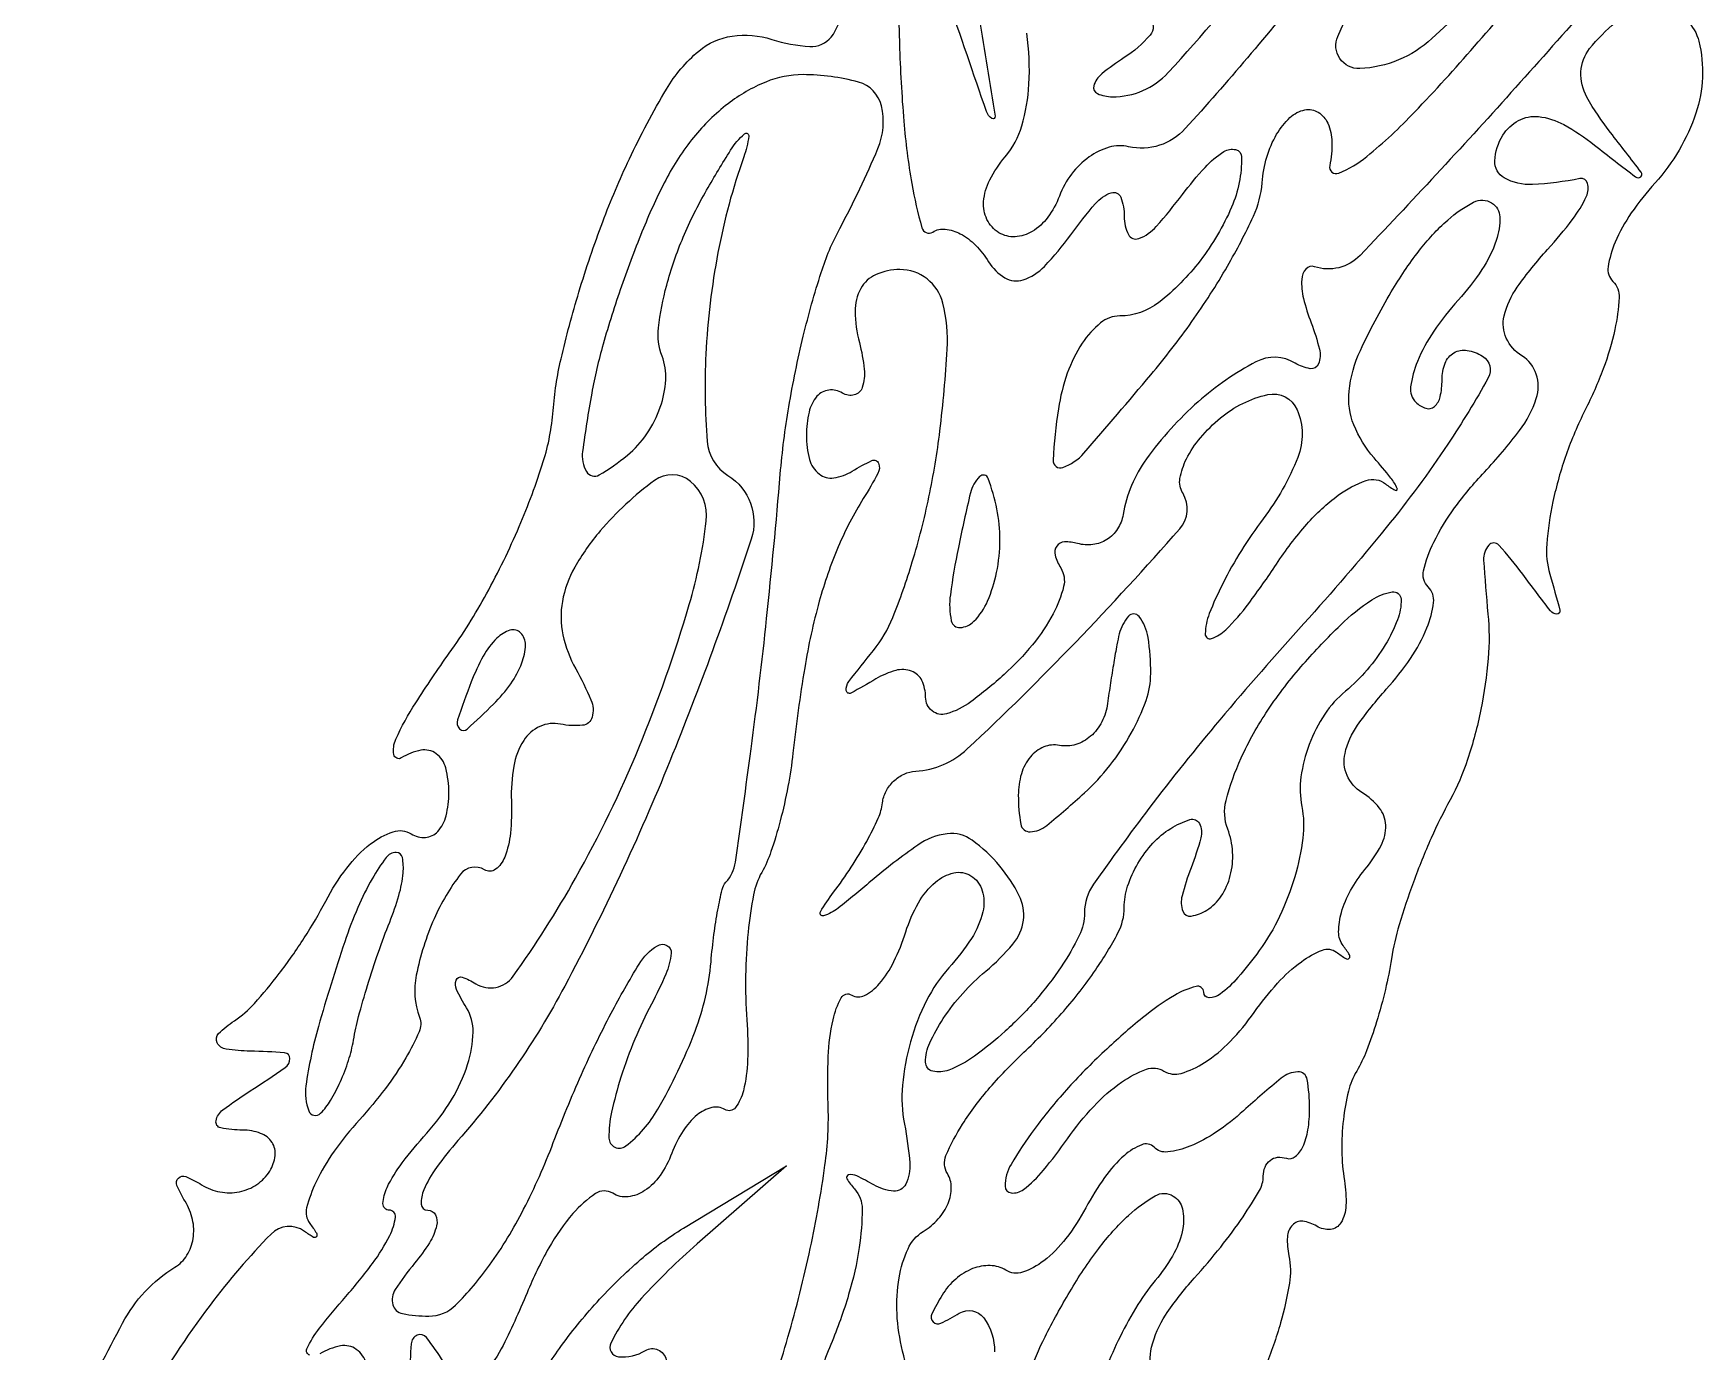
# Model space of a CAD drawing. Extents: x 0 to 848, y 0 to 1200.
# Drawn here: x 392.54 to 434.56, y 623.44 to 656.61 of the extents above; entities that cross this region are included whole.
import ezdxf

# ---------------------------------------------------------------- set-up
doc = ezdxf.new("R2010")
doc.units = 0

msp = doc.modelspace()

# ---------------------------------------------------------------- linework, layer by layer
for points in [[(414.183076, 661.5), (414.341538, 656.345747, 0.012663), (414.450843, 654.397999, 0.023531), (414.653467, 652.829097, 0.024221), (414.906191, 651.719422, 0.499109), (415.180902, 651.612059, -0.16755), (415.496013, 651.68295, -0.094975), (415.8738, 651.566041, -0.07578), (416.256955, 651.280311, -0.056357), (416.583545, 650.864821, 0.119856), (416.993712, 650.460155, 0.217155), (417.453102, 650.408298, 0.124401), (417.9911, 650.747694, 0.032286), (418.652643, 651.539639, -0.018519), (419.277041, 652.330353, -0.134837), (419.67305, 652.59971, -0.404995), (419.911076, 652.487544, -0.09045), (420, 652, 0.116311), (420.10631, 651.549174, 0.385378), (420.366622, 651.447621, 0.120875), (420.805649, 651.750754, 0.019591), (421.468197, 652.55887, -0.023687), (422.034619, 653.238318, -0.06598), (422.509955, 653.636043, -0.202662), (422.804367, 653.685085, -0.342373), (422.952884, 653.5, -0.106893), (422.701118, 652.235203, -0.061234), (421.908694, 650.88826, -0.063225), (420.870281, 649.839373, -0.167576), (419.886124, 649.5, 0.173887), (419.405672, 649.327702, 0.07466), (418.943269, 648.814207, 0.061089), (418.567036, 648.058674, 0.047173), (418.34301, 647.165385, 0.023564), (418.207581, 645.871925, 0.539575), (418.457503, 645.68647, 0.126582), (418.984026, 646.049039, 0.004106), (420.667986, 648.017271, 0.021027), (421.703218, 649.358177, 0.022514), (422.597296, 650.751871, 0.022798), (423.252524, 652.011126, 0.090408), (423.47067, 652.851886, -0.053367), (423.587982, 653.495935, -0.061043), (423.836647, 654.070041, -0.07048), (424.172046, 654.492172, -0.142885), (424.546045, 654.684423, -0.186664), (424.880901, 654.624143, -0.152163), (425.123226, 654.34874, -0.101363), (425.227567, 653.876715, -0.055016), (425.171321, 653.282697, 0.598144), (425.399386, 653.091761, 0.07724), (426.1063, 653.510968, 0.029858), (427.310017, 654.630402, 0.012136), (428.815779, 656.287149, -0.012922), (430.381733, 658.004696, -0.021584)], [(433.419284, 659.328083, -0.006969), (429.734889, 655.118767, -0.00743), (425.937389, 651.024349, -0.290105), (424.785988, 650.738384, 0.302433), (424.573724, 650.680528, 0.166713), (424.46794, 650.420917, 0.074505), (424.512202, 649.942177, 0.03138), (424.705927, 649.323959, -0.030439), (424.912954, 648.667616, -0.157083), (424.887804, 648.292409, -0.350365), (424.679007, 648.173346, -0.099784), (424.303586, 648.312374, 0.266398), (423.315599, 648.344862, 0.05852), (421.863435, 647.341247, 0.05637), (420.558899, 645.902547, 0.114064), (419.971259, 644.5, -0.100875), (419.831185, 644.139588, -0.109097), (419.564098, 643.874466, -0.109236), (419.210499, 643.746688, -0.101353), (418.82567, 643.774777, 0.078646), (418.493505, 643.814124, 0.236683), (418.299332, 643.707068, 0.221793), (418.261405, 643.480124, 0.070779), (418.402089, 643.158423, -0.202505), (418.474718, 642.690442, -0.060898), (418.210482, 642.003652, -0.050141), (417.692656, 641.228803, -0.036493), (416.976419, 640.478659, -0.024488), (416.139334, 639.792558, -0.088905), (415.525338, 639.488135, -0.245307), (415.164063, 639.560681, -0.226643), (415, 639.904029, 0.110436), (414.905587, 640.32627, 0.196492), (414.647236, 640.563494, 0.157537), (414.246837, 640.58042, 0.067788), (413.75, 640.367059, -0.013314), (413.120703, 640.011439, -0.535936), (413.003755, 640.074755, -0.188928), (413.070036, 640.302812, -0.005866), (413.685021, 641.08221, 0.074361), (414.174515, 641.915132, 0.022163), (414.665665, 643.310041, 0.021696), (415.084851, 644.945958, 0.021879), (415.359312, 646.607501, 0.01551), (415.542407, 648.660749, 0.075478), (415.43452, 649.820627, 0.167699), (415.038964, 650.430042, 0.167225), (414.351244, 650.666667, 0.103769), (413.751642, 650.540872, 0.164158), (413.367093, 650.190444, 0.132693), (413.224587, 649.614432, 0.058684), (413.333694, 648.831953, -0.037074), (413.456364, 648.164144, -0.108129), (413.406189, 647.700804, -0.253803), (413.204343, 647.512615, -0.204496), (412.906741, 647.557637, 0.167509), (412.563267, 647.635036, 0.190186), (412.266355, 647.47812, 0.121506), (412.065514, 647.079689, 0.056329), (412, 646.5, 0.063738), (412.077994, 645.890651, 0.164361), (412.318136, 645.524449, 0.205319), (412.68922, 645.425906, 0.102388), (413.154508, 645.595492, -0.030326), (413.64764, 645.860388, -0.428831), (413.815099, 645.793907, -0.222909), (413.800771, 645.538263, -0.01581), (413.432629, 644.904508, 0.039223), (412.801735, 643.691082, 0.032822), (412.32383, 642.320201, 0.02671), (411.956385, 640.648878, 0.013288), (411.661385, 638.5, -0.019566), (411.535448, 637.660942, -0.017012), (411.339587, 636.79375, -0.017343), (411.108252, 636.02088, -0.047249), (410.875676, 635.5, 0.081471), (410.669504, 634.93831, 0.022015), (410.531872, 633.997003, 0.021679), (410.468347, 632.899409, 0.020944), (410.49884, 631.787669, -0.024628), (410.51909, 630.778256, -0.052593), (410.414796, 630.006208, -0.102338), (410.213103, 629.581462, -0.387022), (409.948343, 629.531926, 0.202382), (409.620029, 629.582958, 0.111443), (409.251004, 629.396834, 0.079221), (408.894878, 628.993712, 0.049805), (408.611848, 628.430874, -0.060939), (408.31714, 627.875865, -0.091813), (407.927973, 627.492552, -0.120694), (407.509458, 627.337654, -0.168526), (407.123119, 627.423908, 0.292705), (406.690943, 627.417025, 0.068721), (406.122154, 626.91548, 0.049855), (405.516165, 626.050814, 0.029749), (404.966782, 624.919804, -0.018908), (404.319803, 623.511, -0.103237), (403.799225, 622.859378, -0.280061)], [(430.808932, 659.572543, -0.022006), (427.743441, 656.479563, -0.17781), (425.928195, 655.725078, -0.55577), (425.3762, 656.534977, -0.041096), (426.941029, 659.410105, -0.022347)], [(420.638208, 656.99088, -0.39458), (420.65388, 656.567677, -0.070724), (420, 656, 0.026334), (419.436492, 655.592245, 0.149905), (419.231831, 655.289308, 0.384611), (419.323382, 655.093717, 0.096777), (419.699109, 655.015313, 0.213191), (421.109952, 655.624025, 0.020922), (423.558678, 658.522174, 0.018796)], [(416.351134, 657, -0.000807), (416.750663, 654.522931, -0.643911), (416.670628, 654.469929, -0.171624), (416.533364, 654.64261, -0.000473), (415.552264, 657.5)], [(424.607721, 657.825392, -0.015772), (421.536796, 654.213043, -0.269656), (420.10996, 653.759275, 0.125454), (419.621125, 653.744248, 0.085142), (419.117265, 653.500726, 0.076243), (418.675298, 653.070208, 0.070095), (418.36739, 652.515019, -0.06744), (418.076375, 651.983689, -0.098025), (417.682679, 651.624489, -0.123169), (417.251396, 651.491511, -0.153067), (416.846657, 651.594771, -0.142179), (416.544896, 651.928754, -0.134227), (416.46019, 652.380305, -0.099886), (416.615978, 652.920983, -0.053319), (417.002365, 653.502849, 0.100981), (417.420437, 654.283936, 0.059343), (417.602072, 655.331902, 0.048021), (417.546817, 656.619147, 0.028679)], [(392.573766, 619.729505, -0.011581), (394.786977, 624.156584, -0.133401), (396.10307, 625.563701, 0.116019), (396.406097, 625.866232, 0.100482), (396.562514, 626.288278, 0.093211), (396.54759, 626.765598, 0.084307), (396.361803, 627.223607, -0.036606), (396.154924, 627.620601, -0.307314), (396.190983, 627.809017, -0.307314), (396.379399, 627.845076, -0.036606), (396.776393, 627.638197, 0.092519), (397.238531, 627.459449, 0.096172), (397.727473, 627.462971, 0.09932), (398.167152, 627.647286, 0.105964), (398.489919, 627.983688, 0.107599), (398.626937, 628.372022, 0.178929), (398.549001, 628.705957, 0.16096), (398.261659, 628.932774, 0.084536), (397.809017, 629.015313, -0.044036), (397.259321, 629.070307, -0.415341), (397.139075, 629.247683, -0.187072), (397.311987, 629.522598, -0.016439), (398, 630, 0.007698), (398.883174, 630.590222, 0.246379), (399, 630.812916, 0.392993), (398.863616, 630.959637, 0.013145), (398, 631, -0.03137), (397.392898, 631.050588, -0.240384), (397.166838, 631.21118, -0.33019), (397.203366, 631.442634, -0.046959), (397.600296, 631.765313, 0.061952), (398.104753, 632.201085, 0.020626), (398.729844, 632.953351, 0.020172), (399.360278, 633.852023, 0.021656), (399.900469, 634.778008, -0.04149), (400.429417, 635.607381, -0.063488), (401.026894, 636.214413, -0.08629), (401.596907, 636.521659, -0.222515), (402.050173, 636.468991, 0.157229), (402.41023, 636.380241, 0.191316), (402.720988, 636.529702, 0.12739), (402.931081, 636.922617, 0.059472), (403, 637.5, 0.06197), (402.922142, 638.125781, 0.174231), (402.679376, 638.486357, 0.209293), (402.297956, 638.571893, 0.090635), (401.803333, 638.378453, -0.529639), (401.61545, 638.462487, -0.152561), (401.664589, 638.848175, -0.035224), (402.16487, 639.764083, -0.012107), (403.01144, 641.016066, 0.029427), (403.947312, 642.509006, 0.024149), (404.770902, 644.20179, 0.024804), (405.37644, 645.835624, 0.057356), (405.624181, 647.11864, -0.037978), (405.823186, 648.417097, -0.016574), (406.273589, 650.102446, -0.01629), (406.872591, 651.869267, -0.020908), (407.542893, 653.449147, -0.022845), (408.478276, 655.208114, -0.084624), (409.288103, 656.163211, -0.139755), (410.132938, 656.54147, -0.113125), (411.126819, 656.459749, 0.06193), (412.088845, 656.281081, 0.244001), (412.622272, 656.518477, 0.155062), (412.883488, 657.200533, 0.023365)], [(433.624833, 657.211373, -0.291579), (434.463847, 656.409715, -0.142139), (434.388391, 654.599133, -0.103246), (433.363574, 652.849251, 0.033106), (432.763613, 652.090997, 0.049597), (432.35611, 651.352241, 0.062763), (432.179155, 650.735935, 0.239327), (432.299582, 650.367085, -0.212164), (432.455899, 649.960777, -0.040607), (432.349313, 649.158179, -0.036916), (432.058588, 648.173153, -0.02658), (431.597323, 647.123216, 0.032526), (431.123416, 646.00873, 0.03147), (430.791951, 644.829945, 0.033067), (430.635195, 643.757093, 0.091162), (430.713336, 643, -0.005631), (430.966606, 642.096854, -0.493253), (430.892314, 642, -0.233149), (430.727045, 642.081494, -0.00322), (430.031501, 643, 0.022707), (429.431594, 643.731177, 0.449342), (429.173598, 643.729546, 0.197732), (429.046912, 643.359003, 0.009068), (429.154674, 642, -0.045615), (429.161479, 640.884284, -0.028872), (428.976202, 639.595635, -0.028905), (428.644439, 638.340011, -0.046549), (428.204562, 637.325565, 0.021323), (427.726504, 636.359538, 0.015727), (427.277786, 635.253611, 0.015955), (426.919351, 634.179501, 0.033949), (426.726328, 633.325565, -0.020062), (426.574161, 632.553315, -0.016471), (426.351852, 631.74251, -0.016784), (426.097705, 631.010359, -0.041652), (425.850588, 630.5, 0.073312), (425.643275, 629.992516, 0.032464), (425.515847, 629.278288, 0.031255), (425.477087, 628.490474, 0.036616), (425.541733, 627.745237, -0.048352), (425.581643, 627.113611, -0.128478), (425.453778, 626.683688, -0.234198), (425.191223, 626.516856, -0.166392), (424.845334, 626.595589, 0.107508), (424.494473, 626.719457, 0.239466), (424.235123, 626.626286, 0.178304), (424.106752, 626.325118, 0.063115), (424.142923, 625.850352, -0.09111), (424.156953, 625.162105, -0.029369), (423.933315, 624.162291, -0.028183), (423.548127, 623.056277, -0.028139)], [(414.570931, 622.514247, 0.044581), (414.422643, 623.452191, -0.047943), (414.28027, 624.393631, -0.055831), (414.332044, 625.296704, -0.06458), (414.557371, 626.030855, -0.148693), (414.935285, 626.460004, 0.069878), (415.318274, 626.778101, 0.085768), (415.567667, 627.16973, 0.100103), (415.647681, 627.571903, 0.138481), (415.547132, 627.923738, -0.244121), (415.513514, 628.372949, -0.041099), (415.929575, 629.159932, -0.036943), (416.620317, 630.083171, -0.025112), (417.53082, 631.028954, 0.024934), (418.475952, 632.010009, 0.028491), (419.274678, 633.039308, 0.02945), (419.842087, 633.977193, 0.121897), (420, 634.615297, -0.079694), (420.086309, 635.153364, -0.05341), (420.34367, 635.722281, -0.052559), (420.722374, 636.234587, -0.069018), (421.169939, 636.605028, -0.061279), (421.653598, 636.827529, -0.366135), (421.890859, 636.729116, -0.188108), (421.928739, 636.36544, -0.024586), (421.681393, 635.612107, 0.027648), (421.455865, 634.910767, 0.1548), (421.475847, 634.521732, 0.360496), (421.687516, 634.400447, 0.095768), (422.079628, 634.549213, 0.110007), (422.442982, 634.90346, 0.081903), (422.669757, 635.417453, 0.07686), (422.728335, 636.0093, 0.078069), (422.604674, 636.587821, -0.156005), (422.563669, 637.307774, -0.044248), (422.943549, 638.378072, -0.03997), (423.613249, 639.577036, -0.033111), (424.504899, 640.73667, -0.019659), (425.441951, 641.720597, -0.046114), (426.23171, 642.357052, -0.107247), (426.744973, 642.557594, -0.453059), (426.968399, 642.372445, -0.099785), (426.87919, 641.855523, -0.043464), (426.570607, 641.227448, -0.040716), (426.114696, 640.595458, -0.042963), (425.569836, 640.057959, 0.072986), (425.047302, 639.476832, 0.056041), (424.656663, 638.716635, 0.056808), (424.449213, 637.90155, 0.081676), (424.469475, 637.158504, -0.078959), (424.495423, 636.364339, -0.040504), (424.291254, 635.386761, -0.038958), (423.91093, 634.390674, -0.047225), (423.399638, 633.53186, -0.020116), (422.860857, 632.854026, -0.054041), (422.411144, 632.434237, -0.166914), (422.135418, 632.345233, -0.408794), (422, 632.483184, 0.49243), (421.806878, 632.631725, 0.0691), (421.265625, 632.404494, 0.037367), (420.460345, 631.841479, 0.017334), (419.5, 631, 0.020503), (418.542876, 630.023948, 0.02504), (417.734375, 629.033375, 0.024805), (417.150296, 628.151281, 0.134622), (417, 627.60318, 0.387039), (417.154631, 627.433343, 0.187954), (417.460724, 627.52067, 0.057158), (417.964426, 628.002949, 0.020482), (418.568422, 628.794224, -0.035166), (419.232138, 629.612778, -0.051906), (419.929672, 630.21898, -0.066018), (420.557314, 630.545653, -0.229302), (421, 630.5, 0.21327), (421.433115, 630.441908, 0.072538), (422.023238, 630.71379, 0.056619), (422.66888, 631.246305, 0.039269), (423.271273, 631.976909, -0.03189), (423.858743, 632.7112, -0.049929), (424.45972, 633.251725, -0.06516), (424.986871, 633.541475, -0.25918), (425.339695, 633.493639, 0.018642), (425.577049, 633.329621, 0.347816), (425.661709, 633.338291, 0.355162), (425.671504, 633.421807, 0.018904), (425.508676, 633.657991, -0.163859), (425.396217, 634.001303, -0.06792), (425.467144, 634.49076, -0.057169), (425.695703, 635.040907, -0.046222), (426.057234, 635.568963, 0.050741), (426.466155, 636.177946, 0.132757), (426.583227, 636.687201, 0.160891), (426.420347, 637.123824, 0.085487), (425.983416, 637.51025, -0.151387), (425.608392, 637.940668, -0.163387), (425.557197, 638.493595, -0.095283), (425.875516, 639.203391, -0.031009), (426.595393, 640.105408, 0.03491), (427.207362, 640.884595, 0.051798), (427.617434, 641.648843, 0.066045), (427.785858, 642.289509, 0.231658), (427.65139, 642.681944, -0.259537), (427.535021, 643.090426, -0.056334), (427.790705, 643.806647, -0.045294), (428.31624, 644.671632, -0.029433), (429.066059, 645.570317, 0.026292), (429.950279, 646.616661, 0.084376), (430.370767, 647.422984, 0.157571), (430.370622, 648.033985, 0.177947), (430.010063, 648.493781, -0.147623), (429.617692, 648.937471, -0.168519), (429.562986, 649.499298, -0.095918), (429.894339, 650.225461, -0.029065), (430.656795, 651.173257, 0.020748), (431.278495, 651.920306, 0.055966), (431.633414, 652.511372, 0.17244), (431.661895, 652.836296, 0.397134), (431.471938, 652.955558, -0.035709), (430.276986, 652.80657, -0.142275), (429.565318, 652.9732, -0.284935), (429.328487, 653.403654, -0.126012), (429.530011, 654.048558, -0.132405), (429.923285, 654.417838, -0.150755), (430.428921, 654.515819, -0.100655), (431.063805, 654.313508, -0.038626), (431.839028, 653.798558, 0.001915), (432.870828, 652.998239, 0.345432), (432.999293, 652.999435, 0.408338), (433.013332, 653.114948, 0.002083), (432.237669, 654.117321, -0.037368), (431.647124, 655.003066, -0.141253), (431.495027, 655.644872, -0.158293), (431.714993, 656.225839, -0.050581), (432.370886, 656.892845, -0.225702)], [(399.497806, 623.35529, -0.458447), (399.426778, 623.508911, -0.059687), (399.744536, 624.032039, -0.013734), (400.404988, 624.828106, 0.019905), (401.079977, 625.662434, 0.043385), (401.512455, 626.362006, 0.08518), (401.654143, 626.824908, 0.451945), (401.5, 627, -0.424688), (401.341876, 627.16386, -0.104737), (401.442884, 627.56899, -0.048947), (401.826039, 628.192717, -0.021724), (402.442974, 628.936987, 0.047901), (403.068716, 629.777715, 0.059315), (403.471352, 630.665903, 0.069991), (403.608578, 631.478137, 0.146328), (403.443453, 632.091495, -0.027093), (403.192701, 632.551147, -0.207523), (403.184053, 632.791321, -0.402386), (403.33545, 632.861199, -0.055276), (403.680703, 632.697337, 0.394253), (404.615021, 632.884312, 0.027394), (406.189557, 635.354777, 0.030331), (407.78294, 638.636479, 0.026504), (409.049807, 642.236515, 0.041848), (409.479953, 644.339812, 0.254708), (409.081521, 645.335254, 0.344243), (408.176395, 645.360772, 0.057014), (406.809393, 644.090355, 0.047732), (406.167752, 643.17758, 0.085513), (405.857207, 642.318059, 0.09639), (405.870742, 641.476949, 0.075626), (406.192099, 640.621221, -0.026553), (406.577121, 639.83843, -0.16941), (406.606907, 639.403532, -0.311583), (406.364654, 639.199713, -0.074817), (405.811085, 639.229638, 0.158881), (405.29167, 639.171342, 0.144467), (404.882817, 638.81718, 0.100578), (404.633257, 638.172844, 0.050715), (404.574059, 637.299721, -0.032022), (404.549387, 636.487738, -0.069623), (404.405445, 635.882308, -0.139104), (404.173904, 635.577019, -0.309079), (403.896055, 635.564241, 0.384026), (403.295956, 635.455199, 0.060766), (402.62899, 634.333256, 0.054038), (402.179798, 632.916319, 0.139027), (402.261959, 631.854988, -0.193682), (402.25135, 631.490303, -0.029711), (401.915372, 630.830707, -0.029533), (401.401452, 630.062434, -0.02174), (400.747818, 629.273836, 0.029612), (400.113446, 628.483493, 0.042464), (399.657856, 627.709964, 0.049763), (399.42039, 627.055267, 0.226912), (399.497818, 626.668848, -0.017624), (399.666547, 626.426805, -0.294513), (399.666612, 626.333388, -0.406851), (399.590964, 626.316004, -0.021989), (399.367245, 626.466088, 0.37423), (398.524517, 626.397406, 0.031688), (396.989012, 624.610702, 0.032662), (395.34697, 622.111359, 0.02675)], [(410.848465, 621.75, 0.021203), (411.536035, 623.801614, 0.017524), (412.097457, 626.038269, 0.017878), (412.46732, 628.128547, 0.044476), (412.545619, 629.678151, -0.020793), (412.54939, 630.866966, -0.042306), (412.669768, 631.792685, -0.071675), (412.875264, 632.343676, -0.429968), (413.13975, 632.41363, 0.264195), (413.462601, 632.401683, 0.095889), (413.83478, 632.697024, 0.063626), (414.201354, 633.25443, 0.036846), (414.5, 634, -0.052144), (414.819393, 634.731803, -0.085771), (415.246557, 635.252707, -0.122638), (415.708084, 635.486435, -0.197066), (416.137139, 635.415243, -0.183661), (416.425474, 635.03905, -0.131781), (416.440781, 634.504415, -0.085317), (416.156029, 633.837709, -0.040445), (415.585291, 633.094246, 0.067479), (415.025456, 632.277357, 0.047251), (414.61974, 631.236343, 0.047394), (414.417843, 630.142208, 0.069614), (414.467875, 629.166813, -0.026746), (414.602781, 628.186624, -0.138065), (414.499798, 627.654309, -0.303737), (414.194485, 627.481304, -0.112108), (413.697726, 627.633615, 0.017411), (413.265371, 627.861998, 0.165006), (413.060497, 627.887552, 0.520496), (413.018231, 627.789774, 0.045587), (413.210349, 627.533309, -0.186008), (413.402841, 627.031407, -0.037364), (413.328553, 626.05945, -0.034827), (413.063054, 624.875525, -0.026394), (412.615231, 623.621545, 0.023741), (412.134384, 622.297298, 0.022141)], [(420.692889, 622.83929, -0.120059), (420.69011, 623.552439, -0.087592), (421.041143, 624.360502, -0.03777), (421.763654, 625.291334, 0.015432), (422.428533, 626.073216, 0.019632), (422.989948, 626.835847, 0.017953), (423.404217, 627.497465, 0.131633), (423.5, 627.854988, -0.09593), (423.544758, 628.086129, -0.133424), (423.671354, 628.25341, -0.138728), (423.861012, 628.329599, -0.107421), (424.083333, 628.305556, 0.25912), (424.305152, 628.347144, 0.111209), (424.495312, 628.593756, 0.070115), (424.624542, 629.018495, 0.038858), (424.666667, 629.559712, 0.043155), (424.603456, 630.290723, 0.374394), (424.369445, 630.480659, 0.164988), (423.953638, 630.323339, 0.011708), (423.002182, 629.501975, -0.03511), (422.321795, 628.968041, -0.052038), (421.653965, 628.610798, -0.066395), (421.093817, 628.465006, -0.23083), (420.749869, 628.583465, 0.299737), (420.439513, 628.647336, 0.086834), (420.002427, 628.377732, 0.056717), (419.50686, 627.825705, 0.031722), (419.030847, 627.057638, -0.041316), (418.533253, 626.288085, -0.063031), (417.973228, 625.724764, -0.085397), (417.440496, 625.439202, -0.222373), (417.018925, 625.488304, 0.131976), (416.6273, 625.605655, 0.100586), (416.184351, 625.528801, 0.087986), (415.757301, 625.268257, 0.073604), (415.41459, 624.861803, 0.027603), (415.158364, 624.390976, 0.310543), (415.190325, 624.191673, 0.322664), (415.38466, 624.155236, 0.028679), (415.848508, 624.406373, -0.387563), (416.462214, 624.29095, -0.171024), (416.733196, 623.435118, -0.074023)], [(405.149872, 622.429589, -0.049168), (405.781263, 623.517694, -0.028873), (406.730516, 624.687313, -0.02866), (407.825392, 625.757496, -0.042975), (408.904126, 626.545328), (411.5, 628.118701), (409.25, 626.149058, 0.026587), (407.851082, 624.786543, 0.073456), (407.077982, 623.653518, 0.519165), (407.266407, 623.313153, 0.166783), (407.947726, 623.467693, -0.249004), (408.263688, 623.488416, -0.231543), (408.472124, 623.237477, -0.088274)], [(417.597509, 622.865275, -0.030845), (418.007452, 623.815193, -0.016122), (418.626947, 624.945618, -0.028146), (419.356434, 626.035502, -0.04452), (420.109952, 626.868909, -0.055948), (420.781235, 627.363447, -0.275879), (421.232042, 627.35659, -0.199107), (421.46369, 627.034943, -0.105192), (421.474425, 626.53489, -0.076564), (421.259115, 625.928106, -0.04977), (420.842389, 625.31009, 0.033014), (420.346388, 624.625105, 0.025151), (419.893774, 623.81675, 0.025697), (419.545455, 623.012599, 0.05296)], [(400.919644, 623.134491, 0.177232), (400.669796, 623.49753, 0.204464), (400.273201, 623.583653, 0.0851), (399.75, 623.387123, -0.204561)], [(402.866039, 623.182514, 0.02186), (402.4371, 623.797768, 0.345867), (402.205799, 623.857391, 0.276811), (402.051016, 623.639199, 0.016964), (402.015313, 622.809017, 0.089472)]]:
    msp.add_lwpolyline(points, format="xyb")
for points in [[(408.458855, 652.920435, 0.021908), (407.897848, 651.708214, 0.013853), (407.346095, 650.250886, 0.01391), (406.882657, 648.786023, 0.024806), (406.595802, 647.555279, 0.011436), (406.364844, 646.09171, 0.165185), (406.464623, 645.583232, 0.415466), (406.781957, 645.498108, 0.041841), (407.492374, 645.993671, 0.070042), (407.984682, 646.534773, 0.065599), (408.321653, 647.202523, 0.069894), (408.458798, 647.890457, 0.106304), (408.365299, 648.490429, -0.121338), (408.2764, 649.198416, -0.036538), (408.482433, 650.271873, -0.034238), (408.899189, 651.484161, -0.031247), (409.488393, 652.667316, -0.008785), (410.092412, 653.670224, -0.070765), (410.438564, 654.080399, -0.70238), (410.551205, 654.019434, -0.047359), (410.421565, 653.5, 0.038005), (409.773262, 651.094521, 0.0345), (409.46952, 648.539144, 0.03185), (409.500998, 646.344586, 0.239212), (410.025772, 645.484072, -0.346346), (410.610104, 643.885225, -0.01735), (408.563111, 638.297201, -0.025768), (405.916906, 632.637576, -0.058135), (403.228501, 628.75, 0.023719), (402.691654, 628.077555, 0.054076), (402.370323, 627.514063, 0.118838), (402.306638, 627.151005, 0.395902), (402.467457, 627, -0.283647), (402.660945, 626.880632, -0.178681), (402.691464, 626.608333, -0.07982), (402.509299, 626.179047, -0.033039), (402.138321, 625.666667, 0.028938), (401.648798, 625.002088, 0.213055), (401.588567, 624.622029, 0.287197), (401.831155, 624.39658, 0.047399), (402.496819, 624.333333, 0.198711), (403.171115, 624.61233, 0.040978), (404.021179, 625.612873, 0.037163), (404.882435, 627.023749, 0.027247), (405.629272, 628.699322, -0.013391), (406.337363, 630.414185, -0.016981), (407.086349, 631.955533, -0.015092), (407.786604, 633.188633, -0.118189), (408.248097, 633.653333, -0.263078), (408.489633, 633.662776, -0.308282), (408.596994, 633.464986, -0.075846), (408.462037, 632.941207, -0.021958), (408.099768, 632.186419, 0.024366), (407.681031, 631.303103, 0.021689), (407.331989, 630.348621, 0.022269), (407.093662, 629.462294, 0.060388), (407.030409, 628.815741, 0.615702), (407.452682, 628.614918, 0.096784), (408.259214, 629.538255, 0.039773), (409.196749, 631.501576, 0.070081), (409.598888, 633.25, -0.010637), (409.673124, 633.938494, -0.014204), (409.771468, 634.559375, -0.011388), (409.878792, 635.067214, -0.125651), (409.974193, 635.25, 0.147765), (410.211041, 635.756215, 0.002936), (410.607695, 638.605108, 0.00694), (410.998778, 641.887421, 0.005176), (411.342308, 645.517324, -0.020891), (411.556888, 647.214296, -0.017525), (411.921879, 648.991095, -0.017882), (412.37087, 650.592169, -0.045589), (412.840292, 651.701582, 0.023311), (413.7978, 653.710461, 0.159559), (413.886094, 654.788478, 0.2732), (413.312678, 655.382068, 0.067427), (411.914869, 655.571429, 0.097949), (410.97618, 655.385759, 0.066042), (410.027014, 654.83922, 0.059328), (409.158551, 653.99228, 0.050587)], [(428.404607, 649.894592, 0.034423), (427.791934, 649.11607, 0.05121), (427.379879, 648.353844, 0.065181), (427.208015, 647.715722, 0.233697), (427.339464, 647.327203, 0.122107), (427.590229, 647.176072, 0.257235), (427.805968, 647.220744, 0.163066), (427.953836, 647.467549, 0.054176), (428, 647.89235, -0.091922), (428.077815, 648.312036, -0.170489), (428.299495, 648.572891, -0.175072), (428.630722, 648.633864, -0.097554), (429.019558, 648.487913, -0.399779), (429.162209, 647.944219, -0.021346), (428.14591, 646.274351, -0.023508), (426.594826, 644.175433, -0.01303), (424.519558, 641.758482, 0.008912), (422.404982, 639.336394, 0.012694), (420.62137, 637.105807, 0.008689), (419.227118, 635.200531, 0.15481), (419, 634.484574, -0.114494), (418.86697, 633.911246, -0.033611), (418.4125, 633.123333, -0.031835), (417.765433, 632.279246, -0.029396), (417, 631.5, -0.026921), (416.231253, 630.876134, -0.06438), (415.5875, 630.525015, -0.151437), (415.179302, 630.496332, -0.348222), (415, 630.722568, -0.106945), (415.104703, 631.206489, -0.039512), (415.444247, 631.820494, -0.036936), (415.933635, 632.453721, -0.036584), (416.512331, 633.010234, 0.046251), (417.198785, 633.69636, 0.140748), (417.461226, 634.294379, 0.151437), (417.357178, 634.912726, 0.056417), (416.868949, 635.657907, 0.064008), (416.169804, 636.30953, 0.187081), (415.542554, 636.471366, 0.124843), (414.800887, 636.187292, 0.022529), (413.623851, 635.275228, -0.008341), (412.800839, 634.599275, -0.096943), (412.432517, 634.408625, -0.676498), (412.354127, 634.50847, -0.032305), (412.682196, 635, 0.018516), (413.127772, 635.62931, 0.019464), (413.51776, 636.279688, 0.01953), (413.809111, 636.864546, 0.07771), (413.914963, 637.25, -0.093014), (414.004143, 637.539942, -0.081517), (414.195333, 637.793242, -0.081653), (414.457121, 637.971808, -0.09383), (414.75, 638.046143, 0.174043), (416.04992, 638.605082, 0.013716), (418.771623, 641.287591, 0.010712), (421.39547, 644.139369, 0.330265), (421.472099, 645.045145, -0.184176), (421.402363, 645.409112, -0.072809), (421.56547, 645.900763, -0.058952), (421.919399, 646.436922, -0.044241), (422.421983, 646.935251, -0.118483), (423.610961, 647.519682, -0.362253), (424.352905, 647.138959, -0.197171), (424.367591, 645.939654, -0.06781), (423.49977, 644.397322, 0.022103), (422.948214, 643.597534, 0.023099), (422.478073, 642.763588, 0.023553), (422.141121, 642.009172, 0.087157), (422.038393, 641.5, 0.524333), (422.198866, 641.382958, 0.110379), (422.554824, 641.60393, 0.038174), (423.133756, 642.265263, 0.014947), (423.831864, 643.258059, -0.034056), (424.595845, 644.260846, -0.054496), (425.387949, 644.988154, -0.0743), (426.08862, 645.357903, -0.258818), (426.575275, 645.274725, 0.047926), (426.821608, 645.113327, 0.709553), (426.872551, 645.160782, 0.067053), (426.713529, 645.421732, 0.008489), (426.288729, 645.927938, -0.082842), (425.778162, 646.760969, -0.122585), (425.658659, 647.605355, -0.083928), (425.944231, 648.633902, -0.023824), (426.722212, 650.106889, -0.030395), (427.416423, 651.134054, -0.047644), (428.142808, 651.913271, -0.06118), (428.79563, 652.362821, -0.264528), (429.248626, 652.346341, -0.251195), (429.453389, 651.992839, -0.091341), (429.36438, 651.40137, -0.063058), (429.001721, 650.664754, -0.038049)], [(415.824504, 643.674177, 0.016428), (415.622686, 642.486201, 0.086287), (415.646908, 641.826958, 0.373673), (415.869057, 641.65923, 0.181167), (416.217958, 641.817958, 0.095372), (416.560845, 642.324322, 0.051027), (416.787163, 643.048004, 0.048216), (416.872744, 643.86184, 0.054376), (416.794107, 644.64378, 0.033951), (416.576195, 645.410973, 0.550064), (416.360049, 645.459395, 0.138278), (416.129397, 645.047609, 0.00866)], [(403.564293, 640.293128, 0.008399), (403.21821, 639.336218, 0.286372), (403.270328, 639.111181, 0.400052), (403.463552, 639.106486, 0.011214), (404.124088, 639.733333, 0.043285), (404.558688, 640.246577, 0.063152), (404.837219, 640.768815, 0.082976), (404.927901, 641.220211, 0.20742), (404.806872, 641.526461, 0.278911), (404.538684, 641.59249, 0.120343), (404.210949, 641.395085, 0.070189), (403.866277, 640.940734, 0.036269)], [(419.875, 641.5, 0.015553), (419.815902, 641.227904, 0.003879), (419.736648, 640.779688, 0.00396), (419.653978, 640.265234, 0.003971), (419.579545, 639.75, -0.08297), (419.435879, 639.287349, -0.096834), (419.154285, 638.924306, -0.106262), (418.780102, 638.716824, -0.120518), (418.371212, 638.694444, 0.144111), (417.976128, 638.654385, 0.123669), (417.63821, 638.406244, 0.101535), (417.411108, 637.979382, 0.071763), (417.333333, 637.440288, 0.04339), (417.396813, 636.71017, 0.37445), (417.631272, 636.520275, 0.164676), (418.047933, 636.678171, 0.011727), (419, 637.5, 0.043743), (419.637753, 638.187604, 0.038484), (420.177083, 639.00465, 0.040445), (420.548016, 639.822792, 0.086418), (420.666667, 640.504156, 0.036627), (420.600188, 641.410445, 0.132066), (420.37184, 641.937188, 0.4691), (420.105752, 641.943012, 0.118159)], [(400.378476, 633.75, 0.011631), (399.717602, 631.62118, 0.034446), (399.400511, 630.125288, 0.127758), (399.472124, 629.500494, 0.542392), (399.770646, 629.437313, 0.06175), (400.023589, 629.761846, 0.029017), (400.26996, 630.23428, 0.028215), (400.473888, 630.765937, 0.035341), (400.598991, 631.278944, -0.022839), (400.72741, 631.869239, -0.00944), (400.952413, 632.655377, -0.009316), (401.225736, 633.490571, -0.011845), (401.510369, 634.25, 0.025221), (401.741695, 634.921298, 0.047029), (401.848785, 635.485937, 0.071652), (401.829609, 635.872126, 0.358843), (401.674376, 636, 0.237271), (401.42136, 635.87277, 0.029106), (401.07112, 635.339062, 0.029406), (400.707464, 634.611948, 0.020176)]]:
    msp.add_lwpolyline(points, format="xyb", close=True)

doc.saveas('drawing.dxf')
